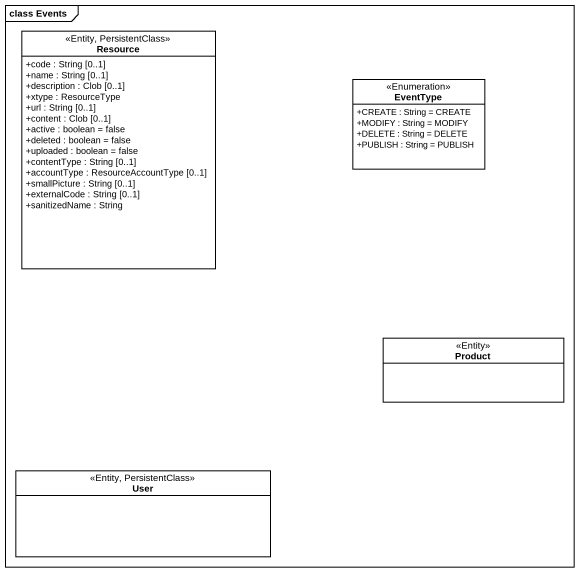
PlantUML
@startuml
mainframe class Events
hide circle
hide empty members
skinparam classAttributeIconSize 0
class Resource <<Entity, PersistentClass>> {
  +code : String [0..1]
  +name : String [0..1]
  +description : Clob [0..1]
  +xtype : ResourceType
  +url : String [0..1]
  +content : Clob [0..1]
  +active : boolean = false
  +deleted : boolean = false
  +uploaded : boolean = false
  +contentType : String [0..1]
  +accountType : ResourceAccountType [0..1]
  +smallPicture : String [0..1]
  +externalCode : String [0..1]
  +sanitizedName : String
}
class EventType <<Enumeration>> {
  +CREATE : String = CREATE
  +MODIFY : String = MODIFY
  +DELETE : String = DELETE
  +PUBLISH : String = PUBLISH
}
class Product <<Entity>>
class User <<Entity, PersistentClass>>
@enduml
